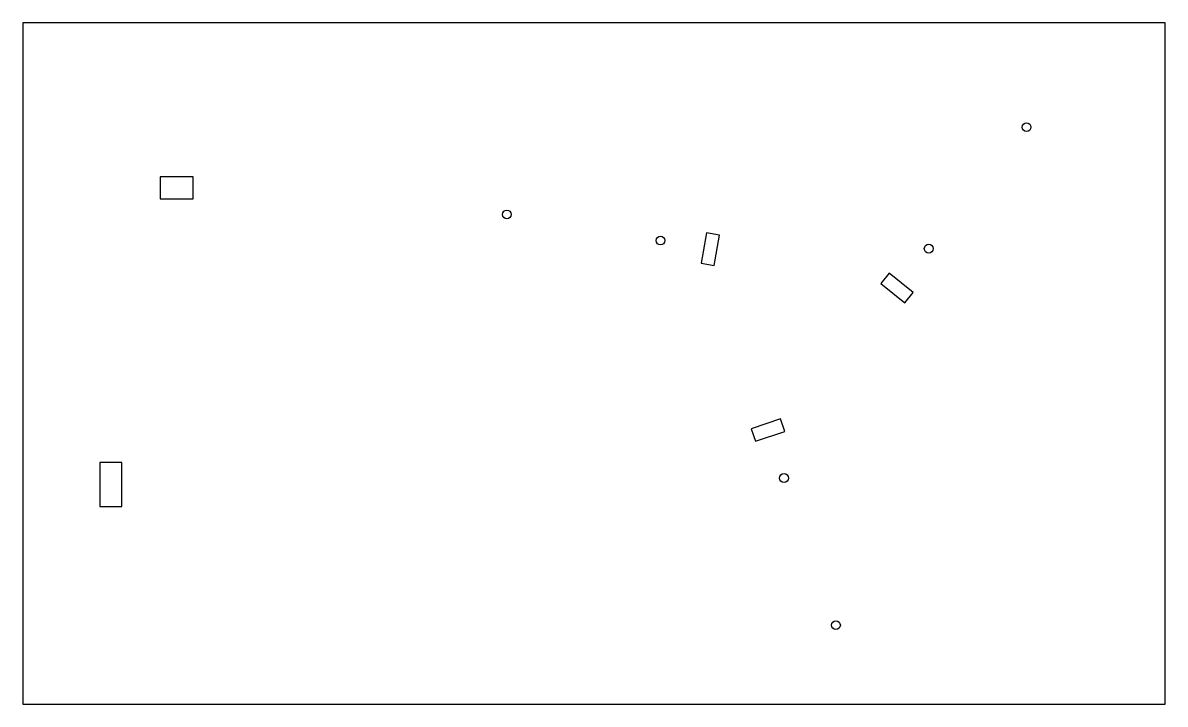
# Model space of a CAD drawing. Header units: millimetres. Extents: x -26 to 26, y -15.5 to 15.5.
import ezdxf

# ---------------------------------------------------------------- set-up
doc = ezdxf.new("R2010")
doc.units = ezdxf.units.MM

msp = doc.modelspace()

# ---------------------------------------------------------------- linework, layer by layer
at = {"color": 7, "linetype": 'Continuous', "lineweight": 25}
for p, q in [((-26, 15.5), (-26, -15.5)), ((26, 15.5), (-26, 15.5)), ((26, -15.5), (26, 15.5)), ((-18.25, 8.5), (-19.75, 8.5)), ((-19.75, 8.5), (-19.75, 7.5)), ((-18.25, 7.5), (-18.25, 8.5)), ((-19.75, 7.5), (-18.25, 7.5)), ((5.119, 5.946), (4.884, 4.566)), ((5.71, 5.845), (5.119, 5.946)), ((5.475, 4.465), (5.71, 5.845)), ((4.884, 4.566), (5.475, 4.465)), ((13.437, 4.109), (13.061, 3.642)), ((13.061, 3.642), (14.151, 2.764)), ((14.527, 3.231), (13.437, 4.109)), ((14.151, 2.764), (14.527, 3.231)), ((8.489, -2.524), (7.162, -2.969)), ((8.68, -3.093), (8.489, -2.524)), ((7.162, -2.969), (7.352, -3.538)), ((7.352, -3.538), (8.68, -3.093)), ((-21.5, -4.5), (-22.5, -4.5)), ((-22.5, -4.5), (-22.5, -6.5)), ((-21.5, -6.5), (-21.5, -4.5)), ((-22.5, -6.5), (-21.5, -6.5)), ((-26, -15.5), (26, -15.5))]:
    msp.add_line(p, q, dxfattribs=at)
for centre in [(19.692, 10.755), (-3.97, 6.784), (3.029, 5.592), (15.237, 5.227), (8.651, -5.212), (11.014, -11.907)]:
    msp.add_circle(centre, 0.2, dxfattribs=at)

doc.saveas('drawing.dxf')
